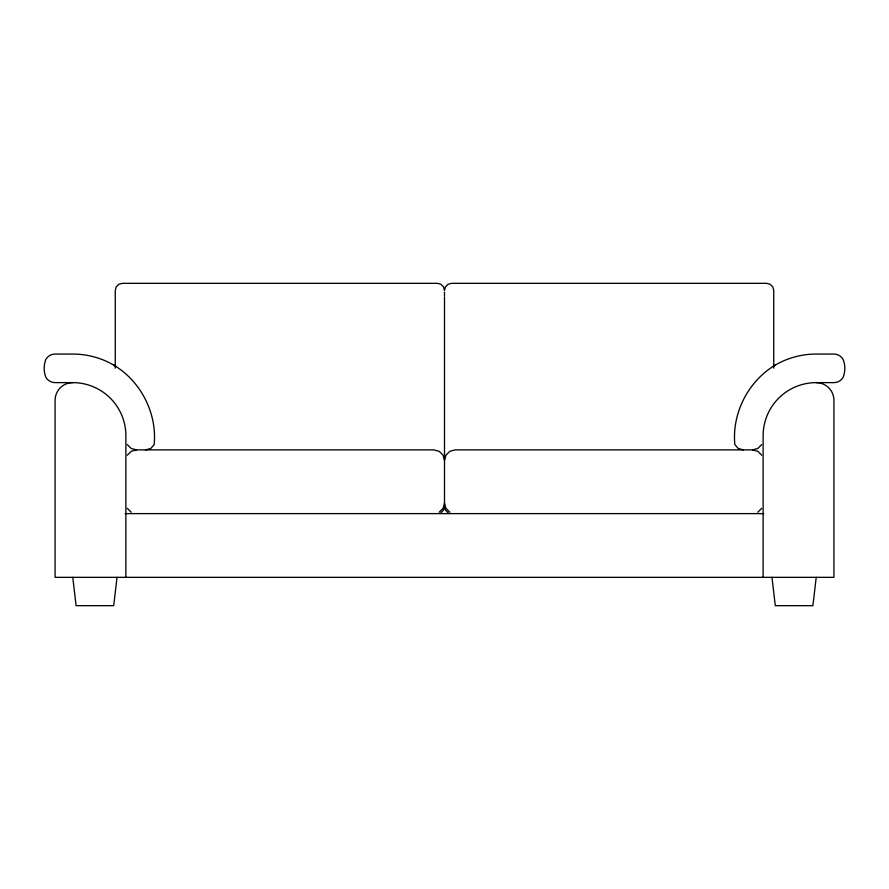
<?xml version="1.0" encoding="UTF-8"?>
<svg xmlns="http://www.w3.org/2000/svg" width="889" height="889" viewBox="0 0 889 889"><rect width="100%" height="100%" fill="white"/><g stroke="black" fill="none" stroke-linecap="round" stroke-linejoin="round"><path stroke-width="1.33" d="M117.026 577.339L113.703 605.665L76.087 605.665L72.776 577.339M816.224 577.339L812.913 605.665L775.297 605.665L771.974 577.339M439.188 512.197L443.078 508.308L444.5 502.996L444.5 460.513L445.922 455.201L449.812 451.312L455.124 449.89L752.505 449.89L757.817 448.467L761.706 444.578M127.294 455.201L131.183 451.312L136.495 449.89L433.876 449.89L439.188 451.312L443.078 455.201L444.5 460.513M440.955 512.664L443.555 510.075L444.5 506.541L445.445 510.075L448.045 512.664M757.817 512.197L761.706 508.308M775.397 365.001C748.171 381.192 731.847 413.118 734.825 444.578L738.237 448.467L743.404 449.89M145.596 449.89L150.763 448.467L154.175 444.578C157.153 413.118 140.829 381.192 113.603 365.001M125.871 577.339L125.871 435.732A53.107 53.107 0 0 0 72.776 382.626L55.074 382.626A10.624 10.624 0 0 1 45.872 377.314A24.559 24.559 0 0 1 45.872 359.367A10.624 10.624 0 0 1 55.074 354.055L72.776 354.055A81.666 81.666 0 0 1 115.881 366.368M763.129 577.339L763.129 435.732A53.107 53.107 0 0 1 816.224 382.626L833.926 382.626A10.624 10.624 0 0 0 843.128 377.314A24.559 24.559 0 0 0 843.128 359.367A10.624 10.624 0 0 0 833.926 354.055L816.224 354.055A81.666 81.666 0 0 0 773.119 366.368M125.116 513.62L763.884 513.62M752.505 449.89L757.817 451.312L761.706 455.201M136.495 449.89L131.183 448.467L127.294 444.578M449.812 512.197L445.922 508.308L444.5 502.996M127.294 508.308L131.183 512.197M773.741 368.102L773.741 290.481L772.797 286.903L770.207 284.291L766.662 283.335L451.579 283.335L448.045 284.291L445.445 286.903L444.5 290.481L443.555 286.903L440.955 284.291L437.421 283.335L122.338 283.335L118.793 284.291L116.203 286.903L115.259 290.481L115.259 368.102M444.5 292.192L444.5 295.748M444.5 296.926L444.5 459.357M816.224 382.626A17.702 17.702 0 0 1 833.926 400.328L833.926 577.339L55.074 577.339L55.074 400.328A17.702 17.702 0 0 1 72.776 382.626"/></g></svg>
